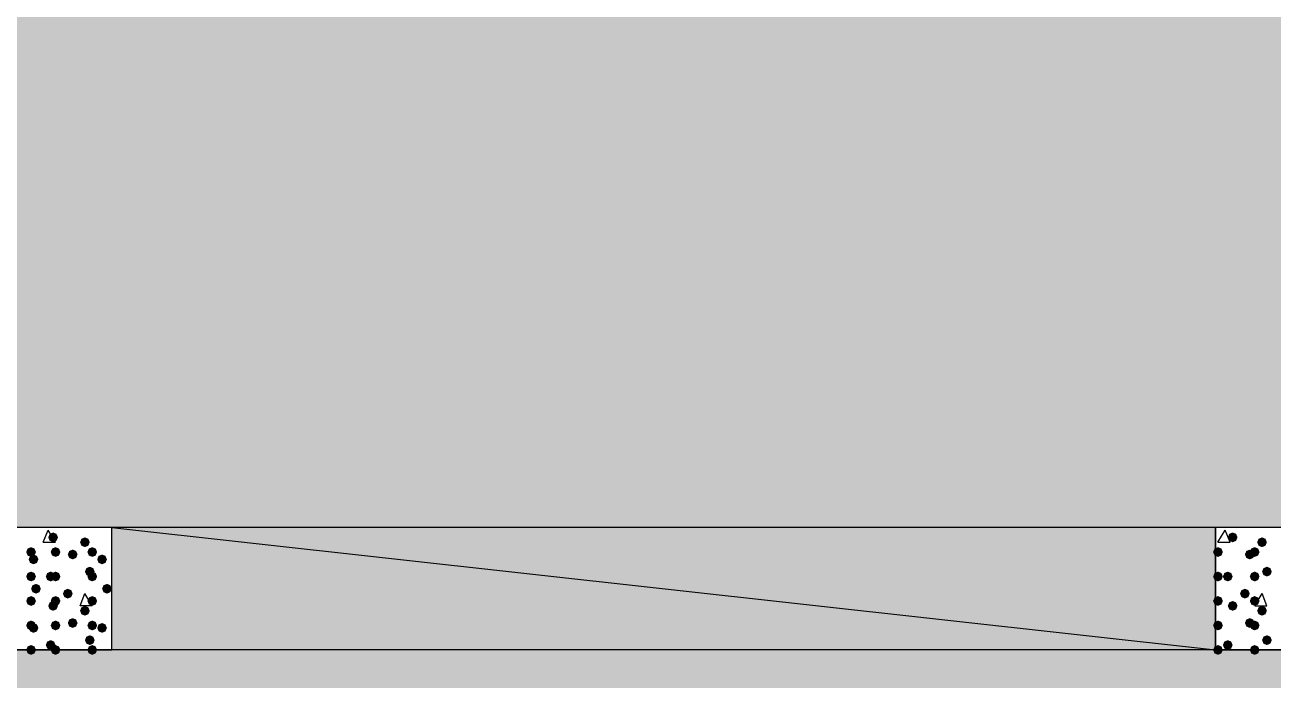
# Model space of a CAD drawing. Header units: millimetres. Extents: x 0 to 420, y 0 to 297.
# Drawn here: x 236.83 to 258.42, y 120.93 to 132.26 of the extents above; entities that cross this region are included whole.
import ezdxf

# ---------------------------------------------------------------- set-up
doc = ezdxf.new("R2010")
doc.units = ezdxf.units.MM
doc.layers.get('0').update_dxf_attribs({"linetype": 'CONTINUOUS'})

msp = doc.modelspace()

# ---------------------------------------------------------------- hatches: boundary and pattern name
at = {"true_color": 0x000008}
h = msp.add_hatch(color=0, dxfattribs=at)
h.paths.add_polyline_path([(378.544667, 142.621), (217.17, 142.621), (378.544667, 123.571)], flags=0)
h.paths.add_polyline_path([(217.17, 142.621), (378.544667, 123.571), (217.17, 123.571)], flags=0)
h = msp.add_hatch(color=0, dxfattribs=at)
h.paths.add_polyline_path([(257.429, 123.571), (238.336667, 123.571), (257.429, 121.454333)], flags=0)
h.paths.add_polyline_path([(238.336667, 123.571), (257.429, 121.454333), (238.336667, 121.454333)], flags=0)
at = {"true_color": 0x000007}
for points in [[(237.405333, 123.401667), (237.380462, 123.341871), (237.320667, 123.317), (237.260871, 123.341871), (237.236, 123.401667), (237.260871, 123.461462), (237.320667, 123.486333), (237.380462, 123.461463)], [(237.955667, 123.317), (237.930796, 123.257204), (237.871, 123.232333), (237.811204, 123.257204), (237.786333, 123.317), (237.811204, 123.376796), (237.871, 123.401667), (237.930796, 123.376796)], [(257.81, 123.401667), (257.785129, 123.341871), (257.725333, 123.317), (257.665538, 123.341871), (257.640667, 123.401667), (257.665537, 123.461462), (257.725333, 123.486333), (257.785129, 123.461463)], [(258.318, 123.317), (258.293129, 123.257204), (258.233333, 123.232333), (258.173537, 123.257204), (258.148667, 123.317), (258.173537, 123.376796), (258.233333, 123.401667), (258.293129, 123.376796)], [(237.024333, 123.147667), (236.999462, 123.087871), (236.939667, 123.063), (236.879871, 123.087871), (236.855, 123.147667), (236.879871, 123.207462), (236.939667, 123.232333), (236.999462, 123.207463)], [(237.066667, 123.020667), (237.041796, 122.960871), (236.982, 122.936), (236.922204, 122.960871), (236.897333, 123.020667), (236.922204, 123.080462), (236.982, 123.105333), (237.041796, 123.080463)], [(237.447667, 123.147667), (237.422796, 123.087871), (237.363, 123.063), (237.303204, 123.087871), (237.278333, 123.147667), (237.303204, 123.207462), (237.363, 123.232333), (237.422796, 123.207463)], [(237.744, 123.105333), (237.719129, 123.045538), (237.659333, 123.020667), (237.599538, 123.045538), (237.574667, 123.105333), (237.599537, 123.165129), (237.659333, 123.19), (237.719129, 123.165129)], [(238.082667, 123.147667), (238.057796, 123.087871), (237.998, 123.063), (237.938204, 123.087871), (237.913333, 123.147667), (237.938204, 123.207462), (237.998, 123.232333), (238.057796, 123.207463)], [(238.252, 123.020667), (238.227129, 122.960871), (238.167333, 122.936), (238.107537, 122.960871), (238.082667, 123.020667), (238.107537, 123.080462), (238.167333, 123.105333), (238.227129, 123.080463)], [(257.556, 123.147667), (257.531129, 123.087871), (257.471333, 123.063), (257.411538, 123.087871), (257.386667, 123.147667), (257.411537, 123.207462), (257.471333, 123.232333), (257.531129, 123.207463)], [(258.106333, 123.105333), (258.081462, 123.045538), (258.021667, 123.020667), (257.961871, 123.045538), (257.937, 123.105333), (257.961871, 123.165129), (258.021667, 123.19), (258.081462, 123.165129)], [(258.191, 123.147667), (258.166129, 123.087871), (258.106333, 123.063), (258.046538, 123.087871), (258.021667, 123.147667), (258.046537, 123.207462), (258.106333, 123.232333), (258.166129, 123.207463)], [(238.040333, 122.809), (238.015462, 122.749204), (237.955667, 122.724333), (237.895871, 122.749204), (237.871, 122.809), (237.895871, 122.868796), (237.955667, 122.893667), (238.015462, 122.868796)], [(258.402667, 122.809), (258.377796, 122.749204), (258.318, 122.724333), (258.258204, 122.749204), (258.233333, 122.809), (258.258204, 122.868796), (258.318, 122.893667), (258.377796, 122.868796)], [(237.024333, 122.724333), (236.999462, 122.664537), (236.939667, 122.639667), (236.879871, 122.664537), (236.855, 122.724333), (236.879871, 122.784129), (236.939667, 122.809), (236.999462, 122.784129)], [(237.363, 122.724333), (237.338129, 122.664537), (237.278333, 122.639667), (237.218538, 122.664537), (237.193667, 122.724333), (237.218537, 122.784129), (237.278333, 122.809), (237.338129, 122.784129)], [(237.447667, 122.724333), (237.422796, 122.664537), (237.363, 122.639667), (237.303204, 122.664537), (237.278333, 122.724333), (237.303204, 122.784129), (237.363, 122.809), (237.422796, 122.784129)], [(238.082667, 122.724333), (238.057796, 122.664537), (237.998, 122.639667), (237.938204, 122.664537), (237.913333, 122.724333), (237.938204, 122.784129), (237.998, 122.809), (238.057796, 122.784129)], [(257.556, 122.724333), (257.531129, 122.664537), (257.471333, 122.639667), (257.411538, 122.664537), (257.386667, 122.724333), (257.411537, 122.784129), (257.471333, 122.809), (257.531129, 122.784129)], [(257.725333, 122.724333), (257.700462, 122.664537), (257.640667, 122.639667), (257.580871, 122.664537), (257.556, 122.724333), (257.580871, 122.784129), (257.640667, 122.809), (257.700462, 122.784129)], [(258.191, 122.724333), (258.166129, 122.664537), (258.106333, 122.639667), (258.046538, 122.664537), (258.021667, 122.724333), (258.046537, 122.784129), (258.106333, 122.809), (258.166129, 122.784129)], [(237.109, 122.512667), (237.084129, 122.452871), (237.024333, 122.428), (236.964538, 122.452871), (236.939667, 122.512667), (236.964537, 122.572462), (237.024333, 122.597333), (237.084129, 122.572463)], [(237.659333, 122.428), (237.634462, 122.368204), (237.574667, 122.343333), (237.514871, 122.368204), (237.49, 122.428), (237.514871, 122.487796), (237.574667, 122.512667), (237.634462, 122.487796)], [(238.336667, 122.512667), (238.311796, 122.452871), (238.252, 122.428), (238.192204, 122.452871), (238.167333, 122.512667), (238.192204, 122.572462), (238.252, 122.597333), (238.311796, 122.572463)], [(258.021667, 122.428), (257.996796, 122.368204), (257.937, 122.343333), (257.877204, 122.368204), (257.852333, 122.428), (257.877204, 122.487796), (257.937, 122.512667), (257.996796, 122.487796)], [(237.024333, 122.301), (236.999462, 122.241204), (236.939667, 122.216333), (236.879871, 122.241204), (236.855, 122.301), (236.879871, 122.360796), (236.939667, 122.385667), (236.999462, 122.360796)], [(237.405333, 122.216333), (237.380462, 122.156537), (237.320667, 122.131667), (237.260871, 122.156537), (237.236, 122.216333), (237.260871, 122.276129), (237.320667, 122.301), (237.380462, 122.276129)], [(237.447667, 122.301), (237.422796, 122.241204), (237.363, 122.216333), (237.303204, 122.241204), (237.278333, 122.301), (237.303204, 122.360796), (237.363, 122.385667), (237.422796, 122.360796)], [(237.955667, 122.131667), (237.930796, 122.071871), (237.871, 122.047), (237.811204, 122.071871), (237.786333, 122.131667), (237.811204, 122.191462), (237.871, 122.216333), (237.930796, 122.191463)], [(238.082667, 122.301), (238.057796, 122.241204), (237.998, 122.216333), (237.938204, 122.241204), (237.913333, 122.301), (237.938204, 122.360796), (237.998, 122.385667), (238.057796, 122.360796)], [(257.556, 122.301), (257.531129, 122.241204), (257.471333, 122.216333), (257.411538, 122.241204), (257.386667, 122.301), (257.411537, 122.360796), (257.471333, 122.385667), (257.531129, 122.360796)], [(257.81, 122.216333), (257.785129, 122.156537), (257.725333, 122.131667), (257.665538, 122.156537), (257.640667, 122.216333), (257.665537, 122.276129), (257.725333, 122.301), (257.785129, 122.276129)], [(258.191, 122.301), (258.166129, 122.241204), (258.106333, 122.216333), (258.046538, 122.241204), (258.021667, 122.301), (258.046537, 122.360796), (258.106333, 122.385667), (258.166129, 122.360796)], [(258.318, 122.131667), (258.293129, 122.071871), (258.233333, 122.047), (258.173537, 122.071871), (258.148667, 122.131667), (258.173537, 122.191462), (258.233333, 122.216333), (258.293129, 122.191463)], [(237.744, 121.92), (237.719129, 121.860204), (237.659333, 121.835333), (237.599538, 121.860204), (237.574667, 121.92), (237.599537, 121.979796), (237.659333, 122.004667), (237.719129, 121.979796)], [(258.106333, 121.92), (258.081462, 121.860204), (258.021667, 121.835333), (257.961871, 121.860204), (257.937, 121.92), (257.961871, 121.979796), (258.021667, 122.004667), (258.081462, 121.979796)], [(237.024333, 121.877667), (236.999462, 121.817871), (236.939667, 121.793), (236.879871, 121.817871), (236.855, 121.877667), (236.879871, 121.937462), (236.939667, 121.962333), (236.999462, 121.937463)], [(237.066667, 121.835333), (237.041796, 121.775538), (236.982, 121.750667), (236.922204, 121.775538), (236.897333, 121.835333), (236.922204, 121.895129), (236.982, 121.92), (237.041796, 121.895129)], [(237.447667, 121.877667), (237.422796, 121.817871), (237.363, 121.793), (237.303204, 121.817871), (237.278333, 121.877667), (237.303204, 121.937462), (237.363, 121.962333), (237.422796, 121.937463)], [(238.082667, 121.877667), (238.057796, 121.817871), (237.998, 121.793), (237.938204, 121.817871), (237.913333, 121.877667), (237.938204, 121.937462), (237.998, 121.962333), (238.057796, 121.937463)], [(238.252, 121.835333), (238.227129, 121.775538), (238.167333, 121.750667), (238.107537, 121.775538), (238.082667, 121.835333), (238.107537, 121.895129), (238.167333, 121.92), (238.227129, 121.895129)], [(257.556, 121.877667), (257.531129, 121.817871), (257.471333, 121.793), (257.411538, 121.817871), (257.386667, 121.877667), (257.411537, 121.937462), (257.471333, 121.962333), (257.531129, 121.937463)], [(258.191, 121.877667), (258.166129, 121.817871), (258.106333, 121.793), (258.046538, 121.817871), (258.021667, 121.877667), (258.046537, 121.937462), (258.106333, 121.962333), (258.166129, 121.937463)], [(237.363, 121.539), (237.338129, 121.479204), (237.278333, 121.454333), (237.218538, 121.479204), (237.193667, 121.539), (237.218537, 121.598796), (237.278333, 121.623667), (237.338129, 121.598796)], [(238.040333, 121.623667), (238.015462, 121.563871), (237.955667, 121.539), (237.895871, 121.563871), (237.871, 121.623667), (237.895871, 121.683462), (237.955667, 121.708333), (238.015462, 121.683463)], [(257.725333, 121.539), (257.700462, 121.479204), (257.640667, 121.454333), (257.580871, 121.479204), (257.556, 121.539), (257.580871, 121.598796), (257.640667, 121.623667), (257.700462, 121.598796)], [(258.402667, 121.623667), (258.377796, 121.563871), (258.318, 121.539), (258.258204, 121.563871), (258.233333, 121.623667), (258.258204, 121.683462), (258.318, 121.708333), (258.377796, 121.683463)], [(237.024333, 121.454333), (236.999462, 121.394537), (236.939667, 121.369667), (236.879871, 121.394537), (236.855, 121.454333), (236.879871, 121.514129), (236.939667, 121.539), (236.999462, 121.514129)], [(237.447667, 121.454333), (237.422796, 121.394537), (237.363, 121.369667), (237.303204, 121.394537), (237.278333, 121.454333), (237.303204, 121.514129), (237.363, 121.539), (237.422796, 121.514129)], [(238.082667, 121.454333), (238.057796, 121.394537), (237.998, 121.369667), (237.938204, 121.394537), (237.913333, 121.454333), (237.938204, 121.514129), (237.998, 121.539), (238.057796, 121.514129)], [(257.556, 121.454333), (257.531129, 121.394537), (257.471333, 121.369667), (257.411538, 121.394537), (257.386667, 121.454333), (257.411537, 121.514129), (257.471333, 121.539), (257.531129, 121.514129)], [(258.191, 121.454333), (258.166129, 121.394537), (258.106333, 121.369667), (258.046538, 121.394537), (258.021667, 121.454333), (258.046537, 121.514129), (258.106333, 121.539), (258.166129, 121.514129)]]:
    msp.add_hatch(color=0, dxfattribs=at).paths.add_polyline_path(points, flags=0)
at = {"true_color": 0x000008}
h = msp.add_hatch(color=0, dxfattribs=at)
h.paths.add_polyline_path([(378.544667, 121.454333), (32.469667, 121.454333), (378.544667, 102.362)], flags=0)
h.paths.add_polyline_path([(32.469667, 121.454333), (378.544667, 102.362), (32.469667, 102.362)], flags=0)

# ---------------------------------------------------------------- linework, layer by layer
at = {"color": 0, "true_color": 0x000008}
for points in [[(217.17, 142.621), (378.544667, 123.571), (217.17, 123.571)], [(257.429, 123.571), (238.336667, 123.571), (257.429, 121.454333)], [(238.336667, 123.571), (257.429, 121.454333), (238.336667, 121.454333)], [(378.544667, 121.454333), (32.469667, 121.454333), (378.544667, 102.362)]]:
    msp.add_lwpolyline(points, close=True, dxfattribs=at)
at = {"color": 0, "true_color": 0x000007}
for points in [[(236.22, 123.571), (236.22, 121.454333), (238.336667, 121.454333), (238.336667, 123.571)], [(257.429, 123.571), (257.429, 121.454333), (259.545667, 121.454333), (259.545667, 123.571)]]:
    msp.add_lwpolyline(points, close=True, dxfattribs=at)
for points in [[(237.151333, 123.317), (237.236, 123.528667)], [(237.363, 123.317), (237.236, 123.528667)], [(257.471333, 123.317), (257.598333, 123.528667)], [(257.683, 123.317), (257.598333, 123.528667)], [(237.151333, 123.317), (237.363, 123.317)], [(257.471333, 123.317), (257.683, 123.317)], [(237.998, 122.216333), (237.786333, 122.216333), (237.871, 122.428)], [(237.998, 122.216333), (237.871, 122.428)], [(258.106333, 122.216333), (258.233333, 122.428)], [(258.318, 122.216333), (258.233333, 122.428)], [(258.106333, 122.216333), (258.318, 122.216333)]]:
    msp.add_lwpolyline(points, dxfattribs=at)

doc.saveas('drawing.dxf')
